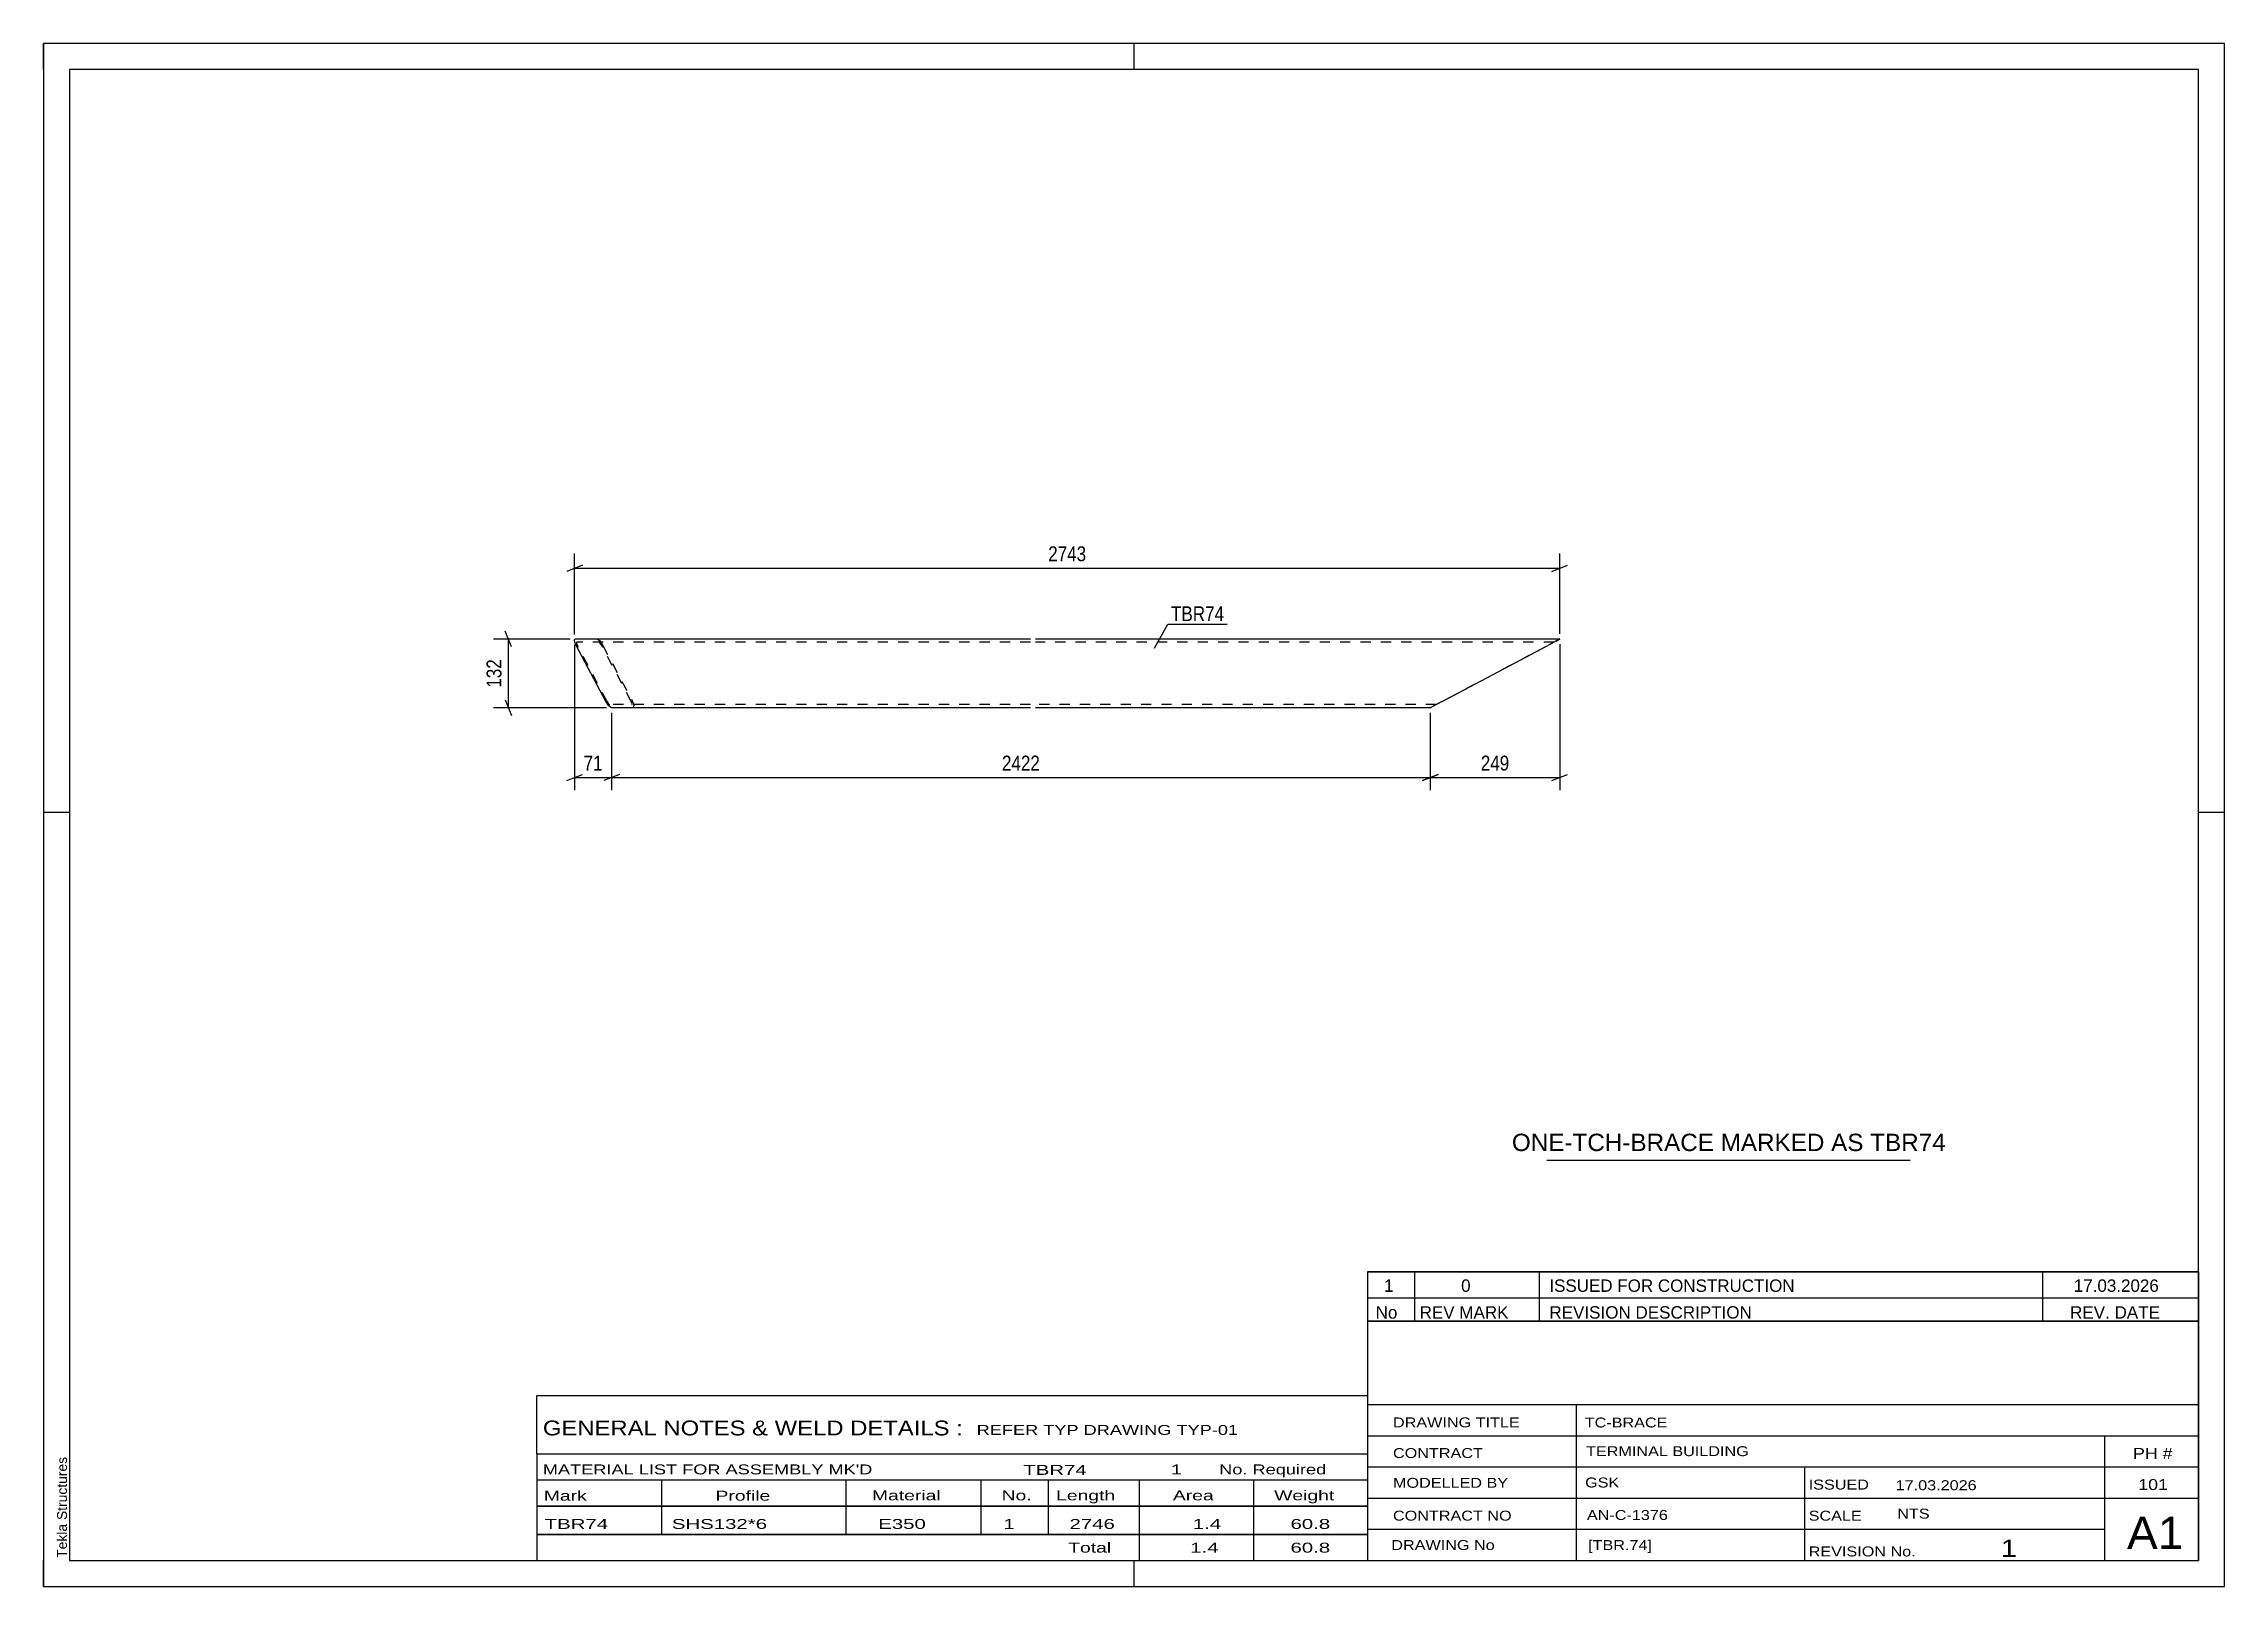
# Paper-space layout 'Layout1' of a CAD drawing. Header units: millimetres. Extents: x 0 to 420, y 0 to 297.
# The model-space entities are those that its viewports show. They can reach past a viewport. Long polylines and large blocks are cut down to what shows.
import ezdxf

# ---------------------------------------------------------------- set-up
doc = ezdxf.new("R2010")
doc.units = ezdxf.units.MM
doc.linetypes.add('DXK_LINE_DOT2', pattern=[3.9198, 1.9599, -1.9599])
doc.layers.add('Viewport layer', color=7, linetype='Continuous', plot=False)
doc.styles.add('Arial', font='arial.ttf', dxfattribs={"height": 0.2})
doc.styles.add('Arial Narrow', font='ARIALN.TTF', dxfattribs={"height": 0.2})

# ---------------------------------------------------------------- blocks, each defined once
blk = doc.blocks.new('Unknown-580638530-1162')
at = {"color": 5, "linetype": 'Continuous'}
for p, q in [((420, 297), (0, 297)), ((0, 297), (0, 0)), ((0, 292), (0, 297)), ((210, 292), (210, 297)), ((420, 0), (420, 297)), ((415, 292), (5, 292)), ((5, 292), (5, 5)), ((415, 5), (415, 292)), ((5, 149), (0, 149)), ((420, 149), (415, 149)), ((0, 0), (0, 5)), ((5, 5), (415, 5)), ((210, 0), (210, 5)), ((0, 0), (420, 0))]:
    blk.add_line(p, q, dxfattribs=at)
at = {"color": 174, "linetype": 'Continuous', "style": 'Arial'}
blk.add_text('Tekla Structures', height=1.9102, rotation=90, dxfattribs=at).set_placement((4.5, 5.5))
blk = doc.blocks.new('Part-580638530-1309 - 1303')
at = {"color": 2, "linetype": 'Continuous'}
for p, q in [((102.25, 182), (102.27, 182.26)), ((102.36, 181.61), (102.25, 182)), ((102.27, 182.26), (102.4, 182.36)), ((102.57, 181.16), (102.36, 181.61)), ((190.06, 182.36), (102.4, 182.36)), ((108.28, 170.36), (102.57, 181.16)), ((292, 182.36), (191.06, 182.36)), ((269.33, 170.36), (289.73, 181.16)), ((291.33, 182), (289.73, 181.16)), ((292, 182.36), (291.33, 182)), ((292, 182.36), (292, 182.36)), ((108.56, 169.9), (108.28, 170.36)), ((108.87, 169.51), (108.56, 169.9)), ((109.16, 169.25), (108.87, 169.51)), ((109.39, 169.16), (109.16, 169.25)), ((190.06, 169.16), (109.39, 169.16)), ((267.06, 169.16), (191.06, 169.16)), ((269.33, 170.36), (267.06, 169.16)), ((267.06, 169.16), (267.06, 169.16))]:
    blk.add_line(p, q, dxfattribs=at)
at = {"color": 7, "linetype": 'DXK_LINE_DOT2'}
for p, q in [((102.65, 181.71), (102.64, 181.58)), ((102.64, 181.58), (102.7, 181.39)), ((102.72, 181.76), (102.65, 181.71)), ((102.7, 181.39), (102.8, 181.16)), ((190.06, 181.76), (102.72, 181.76)), ((108.52, 170.36), (102.8, 181.16)), ((106.61, 182.36), (106.83, 182.26)), ((106.83, 182.26), (107.12, 182)), ((107.04, 181.71), (106.92, 181.76)), ((107.18, 181.58), (107.04, 181.71)), ((107.12, 182), (107.43, 181.61)), ((107.34, 181.39), (107.18, 181.58)), ((107.48, 181.16), (107.34, 181.39)), ((107.43, 181.61), (107.71, 181.16)), ((113.19, 170.36), (107.48, 181.16)), ((107.71, 181.16), (113.43, 170.36)), ((290.86, 181.76), (191.06, 181.76)), ((267.06, 169.16), (292, 182.36)), ((290.6, 181.61), (289.73, 181.16)), ((108.52, 170.36), (108.66, 170.13)), ((108.66, 170.13), (108.81, 169.93)), ((108.81, 169.93), (108.95, 169.8)), ((108.95, 169.8), (109.07, 169.76)), ((190.06, 169.76), (109.07, 169.76)), ((113.3, 170.13), (113.19, 170.36)), ((113.27, 169.76), (113.33, 169.8)), ((113.35, 169.93), (113.3, 170.13)), ((113.33, 169.8), (113.34, 169.84)), ((113.34, 169.84), (113.35, 169.93)), ((113.43, 170.36), (113.6, 169.97)), ((113.57, 169.25), (113.44, 169.16)), ((113.64, 169.51), (113.57, 169.25)), ((113.6, 169.97), (113.62, 169.9)), ((113.62, 169.9), (113.64, 169.51)), ((268.19, 169.76), (191.06, 169.76)), ((268.19, 169.76), (268.28, 169.8))]:
    blk.add_line(p, q, dxfattribs=at)
blk = doc.blocks.new('StraightDimension-580638530-1593 - 1303')
at = {"color": 7, "linetype": 'Continuous'}
for p, q in [((292, 181.36), (292, 153.31)), ((267.06, 168.16), (267.06, 153.31)), ((268.56, 156.31), (265.56, 155.11)), ((267.06, 155.71), (292, 155.71)), ((290.5, 155.11), (293.5, 156.31))]:
    blk.add_line(p, q, dxfattribs=at)
at = {"color": 0}
blk.add_wipeout([(282.87, 156.46), (282.87, 160.66), (276.19, 160.66), (276.19, 156.46)], dxfattribs=at)
at = {"color": 3, "style": 'Arial Narrow'}
blk.add_text('249', height=2.863, dxfattribs=at).set_placement((276.79, 157.06))
blk = doc.blocks.new('StraightDimension-580638530-1644 - 1303')
at = {"color": 7, "linetype": 'Continuous'}
for p, q in [((102.27, 183.26), (102.27, 198.85)), ((292, 183.36), (292, 198.85)), ((103.77, 196.6), (100.77, 195.4)), ((102.27, 196), (292, 196)), ((290.5, 195.4), (293.5, 196.6))]:
    blk.add_line(p, q, dxfattribs=at)
at = {"color": 0}
blk.add_wipeout([(201.39, 196.75), (201.39, 200.95), (192.88, 200.95), (192.88, 196.75)], dxfattribs=at)
at = {"color": 3, "style": 'Arial Narrow'}
blk.add_text('2743', height=2.863, dxfattribs=at).set_placement((193.48, 197.35))
blk = doc.blocks.new('StraightDimension-580638530-1341 - 1303')
at = {"color": 7, "linetype": 'Continuous'}
for p, q in [((101.4, 182.36), (86.67, 182.36)), ((90.12, 180.86), (88.92, 183.86)), ((89.52, 169.16), (89.52, 182.36)), ((108.39, 169.16), (86.67, 169.16)), ((88.92, 170.66), (90.12, 167.66))]:
    blk.add_line(p, q, dxfattribs=at)
at = {"color": 0}
blk.add_wipeout([(88.77, 179.1), (84.57, 179.1), (84.57, 172.41), (88.77, 172.41)], dxfattribs=at)
at = {"color": 3, "style": 'Arial Narrow'}
blk.add_text('132', height=2.863, rotation=90.0002, dxfattribs=at).set_placement((88.17, 173.01))
blk = doc.blocks.new('StraightDimension-580638530-1594 - 1303')
at = {"color": 7, "linetype": 'Continuous'}
for p, q in [((109.39, 168.16), (109.39, 153.31)), ((267.06, 168.16), (267.06, 153.31)), ((110.89, 156.31), (107.89, 155.11)), ((109.39, 155.71), (267.06, 155.71)), ((265.56, 155.11), (268.56, 156.31))]:
    blk.add_line(p, q, dxfattribs=at)
at = {"color": 0}
blk.add_wipeout([(192.48, 156.46), (192.48, 160.66), (183.97, 160.66), (183.97, 156.46)], dxfattribs=at)
at = {"color": 3, "style": 'Arial Narrow'}
blk.add_text('2422', height=2.863, dxfattribs=at).set_placement((184.57, 157.06))
blk = doc.blocks.new('StraightDimension-580638530-1595 - 1303')
at = {"color": 7, "linetype": 'Continuous'}
for p, q in [((102.27, 181.26), (102.27, 153.31)), ((109.39, 168.16), (109.39, 153.31)), ((100.77, 155.11), (103.77, 156.31)), ((102.27, 155.71), (109.39, 155.71)), ((110.89, 156.31), (107.89, 155.11))]:
    blk.add_line(p, q, dxfattribs=at)
at = {"color": 0}
blk.add_wipeout([(108.25, 156.46), (108.25, 160.66), (103.4, 160.66), (103.4, 156.46)], dxfattribs=at)
at = {"color": 3, "style": 'Arial Narrow'}
blk.add_text('71', height=2.863, dxfattribs=at).set_placement((104, 157.06))
blk = doc.blocks.new('Unknown-580638530-1769')
at = {"color": 7, "linetype": 'Continuous'}
for p, q in [((255, 51.05), (255, 5)), ((255, 51.05), (415, 51.05)), ((415, 51), (415, 5)), ((255, 35), (415, 35)), ((295.14, 35), (295.14, 5)), ((255, 29), (415, 29)), ((397, 5.05), (397, 29.05)), ((255, 23), (415, 23)), ((339.14, 23), (339.14, 5)), ((255, 17), (415, 17)), ((255, 11), (397, 11)), ((255, 5), (415, 5))]:
    blk.add_line(p, q, dxfattribs=at)
at = {"color": 7, "style": 'Arial Narrow'}
for s, height, width, p in [('DRAWING TITLE', 1.9089, 1.425378, (259.88, 30.61)), ('TC-BRACE', 1.909, 1.425378, (296.81, 30.59)), ('CONTRACT', 1.909, 1.425378, (259.88, 24.71)), ('TERMINAL BUILDING', 1.9089, 1.425378, (297.06, 25.07)), ('MODELLED BY', 1.9089, 1.425378, (259.88, 18.98)), ('GSK', 1.909, 1.425378, (296.88, 19.04)), ('ISSUED', 1.909, 1.425378, (339.94, 18.64)), ('17.03.2026', 1.909, 1.425378, (356.69, 18.52)), ('CONTRACT NO', 1.9089, 1.425378, (259.88, 12.66)), ('AN-C-1376', 1.909, 1.425378, (297.23, 12.78)), ('SCALE', 1.909, 1.425378, (339.94, 12.65)), ('A1', 6.204, 1.25, (401.24, 7.2)), ('DRAWING No', 1.909, 1.425378, (259.56, 7)), ('[TBR.74]', 1.909, 1.425378, (297.46, 6.99)), ('1', 3.34, 1.5, (376.91, 5.68)), ('REVISION No.', 1.9089, 1.425378, (339.94, 5.77))]:
    blk.add_text(s, height=height, dxfattribs=dict(at, width=width)).set_placement(p)
at = {"color": 7, "linetype": 'Continuous', "style": 'Arial Narrow'}
for s, height, width, p in [('PH #', 2.1, 1.42538, (402.4, 24.55)), ('101', 2.1, 1.42538, (403.41, 18.55)), ('NTS', 1.909, 1.425378, (357, 13.05))]:
    blk.add_text(s, height=height, dxfattribs=dict(at, width=width)).set_placement(p)
blk = doc.blocks.new('Unknown-580638530-1770')
at = {"color": 7, "linetype": 'Continuous'}
for p, q in [((255, 60.55), (415, 60.55)), ((415, 60.55), (255, 60.55)), ((255, 60.55), (255, 55.55)), ((264, 60.55), (264, 55.55)), ((288, 60.55), (288, 55.55)), ((385, 60.55), (385, 55.55)), ((415, 60.55), (415, 55.55)), ((255, 55.55), (415, 55.55)), ((255, 55.55), (255, 51.05)), ((255, 55.55), (415, 55.55)), ((264, 55.55), (264, 51.05)), ((288, 55.55), (288, 51.05)), ((385, 55.55), (385, 51.05)), ((415, 55.55), (415, 51.05)), ((415, 51.05), (255, 51.05))]:
    blk.add_line(p, q, dxfattribs=at)
at = {"color": 7, "linetype": 'Continuous', "style": 'Arial Narrow'}
for s, height, width, p in [('1', 2.39, 1.196471, (258.16, 56.7)), ('0', 2.39, 1.196471, (273, 56.7)), ('ISSUED FOR CONSTRUCTION', 2.3861, 1.196471, (290, 56.7)), ('17.03.2026', 2.386, 1.196471, (391, 56.7)), ('No', 2.386, 1.2, (256.54, 51.55)), ('REV MARK', 2.386, 1.2, (265, 51.55)), ('REVISION DESCRIPTION', 2.3861, 1.2, (290, 51.55)), ('REV. DATE', 2.386, 1.2, (390.28, 51.55))]:
    blk.add_text(s, height=height, dxfattribs=dict(at, width=width)).set_placement(p)
blk = doc.blocks.new('Unknown-580638530-1771')
at = {"color": 7, "linetype": 'Continuous'}
for p, q in [((95, 36.75), (255, 36.75)), ((95, 25.5), (95, 36.75)), ((255, 36.75), (255, 25.5)), ((95, 25.5), (255, 25.5)), ((95, 25.5), (95, 20.5)), ((255, 25.5), (255, 20.5)), ((95, 20.5), (255, 20.5)), ((95, 20.5), (95, 15.5)), ((119, 20.5), (119, 15.5)), ((154.5, 20.5), (154.5, 15.5)), ((180.5, 20.5), (180.5, 15.5)), ((193.5, 20.5), (193.5, 15.5)), ((211, 20.5), (211, 15.5)), ((233, 20.5), (233, 15.5)), ((255, 20.5), (255, 15.5)), ((95, 15.5), (255, 15.5)), ((95, 15.45), (95, 10.05)), ((95, 15.45), (255, 15.45)), ((119, 15.5), (119, 10)), ((154.5, 15.5), (154.5, 10)), ((180.5, 15.5), (180.5, 10)), ((193.5, 15.5), (193.5, 10)), ((211, 15.5), (211, 10)), ((233, 15.5), (233, 10)), ((255, 15.45), (255, 10.05)), ((95, 10.05), (255, 10.05)), ((95, 10), (255, 10)), ((95, 10), (95, 5)), ((211, 10), (211, 5)), ((233, 10), (233, 5)), ((255, 10), (255, 5)), ((95, 5), (255, 5))]:
    blk.add_line(p, q, dxfattribs=at)
at = {"color": 7, "style": 'Arial Narrow'}
for s, height, width, p in [('GENERAL NOTES & WELD DETAILS :', 2.8633, 1.4, (96.15, 29.06)), ('REFER TYP DRAWING TYP-01', 1.9089, 1.6, (179.7, 29.16)), ("MATERIAL LIST FOR ASSEMBLY MK'D", 1.9089, 1.6, (96.15, 21.56)), ('TBR74', 1.909, 1.794707, (188.68, 21.47)), ('1', 1.91, 1.794707, (217.08, 21.56)), ('No. Required', 1.9089, 1.6, (226.41, 21.56)), ('Mark', 1.909, 1.7, (96.34, 16.5)), ('Profile', 1.909, 1.7, (129.41, 16.5)), ('Material', 1.909, 1.7, (159.54, 16.56)), ('No.', 1.909, 1.7, (184.5, 16.56)), ('Length', 1.909, 1.7, (195, 16.56)), ('Area', 1.909, 1.7, (217.5, 16.56)), ('Weight', 1.909, 1.7, (237, 16.56))]:
    blk.add_text(s, height=height, dxfattribs=dict(at, width=width)).set_placement(p)
at = {"color": 7, "linetype": 'Continuous', "style": 'Arial Narrow'}
for s, height, width, p in [('TBR74', 1.909, 1.794707, (96.5, 11.06)), ('SHS132*6', 1.909, 1.794707, (121, 11.06)), ('E350', 1.909, 1.794707, (160.74, 11.06)), ('1', 1.91, 1.794707, (184.86, 11.06)), ('2746', 1.909, 1.794707, (197.58, 11.06)), ('1.4', 1.909, 1.794707, (221.32, 11.06)), ('60.8', 1.909, 1.794707, (240.14, 11.06)), ('Total', 1.909, 1.7, (197.33, 6.5)), ('1.4', 1.909, 1.794707, (220.83, 6.5)), ('60.8', 1.909, 1.794707, (240.14, 6.5))]:
    blk.add_text(s, height=height, dxfattribs=dict(at, width=width)).set_placement(p)
blk = doc.blocks.new('Unknown-580638530-1772')
at = {"color": 7, "linetype": 'Continuous'}
blk.add_line((289.5, 82.05), (359.5, 82.05), dxfattribs=at)
at = {"color": 7, "style": 'Arial'}
blk.add_text('ONE-TCH-BRACE MARKED AS TBR74', height=3.3428, dxfattribs=at).set_placement((282.78, 83.8))
blk = doc.blocks.new('Mark-580638530-1305 - 1303')
at = {"color": 0}
blk.add_wipeout([(227.36, 185.82), (227.36, 188.82), (217.13, 188.82), (217.13, 185.82)], dxfattribs=at)
blk.add_wipeout([(227.36, 185.82), (227.36, 188.82), (217.13, 188.82), (217.13, 185.82)], dxfattribs=at)
at = {"color": 30, "linetype": 'Continuous'}
for p, q in [((213.94, 180.65), (216.53, 185.22)), ((216.53, 185.22), (227.96, 185.22))]:
    blk.add_line(p, q, dxfattribs=at)
at = {"color": 3, "style": 'Arial Narrow'}
blk.add_text('TBR74', height=2.863, dxfattribs=at).set_placement((217.13, 185.82))

msp = doc.modelspace()

# ---------------------------------------------------------------- block references
for name in ['Unknown-580638530-1162', 'Part-580638530-1309 - 1303', 'Unknown-580638530-1772', 'Unknown-580638530-1770', 'Unknown-580638530-1769', 'Unknown-580638530-1771']:
    msp.add_blockref(name, (0, 0))

# ---------------------------------------------------------------- next in the draw order: block references
msp.add_blockref('StraightDimension-580638530-1593 - 1303', (0, 0))

# ---------------------------------------------------------------- next in the draw order: block references
msp.add_blockref('StraightDimension-580638530-1644 - 1303', (0, 0))

# ---------------------------------------------------------------- next in the draw order: block references
for name in ['Mark-580638530-1305 - 1303', 'StraightDimension-580638530-1341 - 1303']:
    msp.add_blockref(name, (0, 0))

# ---------------------------------------------------------------- next in the draw order: block references
msp.add_blockref('StraightDimension-580638530-1594 - 1303', (0, 0))

# ---------------------------------------------------------------- next in the draw order: block references
msp.add_blockref('StraightDimension-580638530-1595 - 1303', (0, 0))

psp = doc.layouts.get("Layout1")

# ---------------------------------------------------------------- viewports
at = {"layer": 'Viewport layer', "view_target_point": (210, 148.5)}
psp.add_viewport(center=(210, 148.5), size=(420, 297), view_center_point=(0, 0), view_height=297, dxfattribs=at)

doc.saveas('drawing.dxf')
